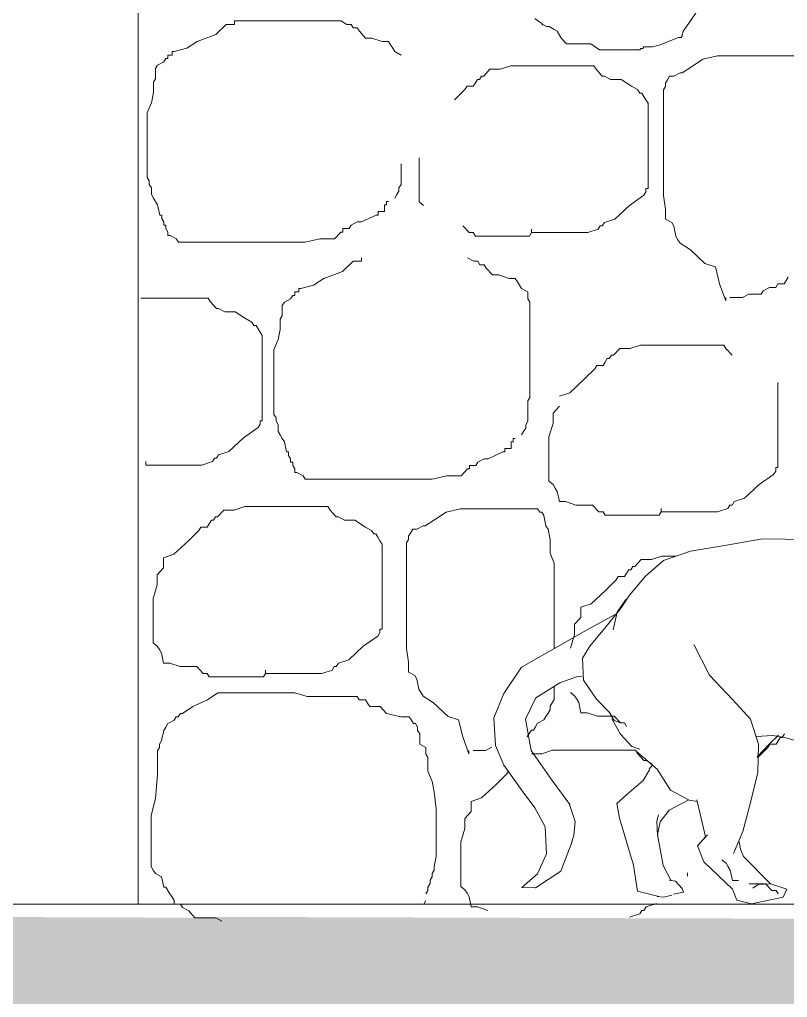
# Model space of a CAD drawing. Header units: centimetres. Extents: x 2280 to 32242, y -4577 to 2534.
# Drawn here: x 25973.3 to 26033, y -2801.2 to -2725.3 of the extents above; entities that cross this region are included whole.
import ezdxf

# ---------------------------------------------------------------- set-up
doc = ezdxf.new("R2010")
doc.units = ezdxf.units.CM
doc.layers.add('dim', color=40, linetype='Continuous', lineweight=0)
doc.layers.add('obiekty', color=22, linetype='Continuous', lineweight=5)

msp = doc.modelspace()

# ---------------------------------------------------------------- hatches: boundary and pattern name
at = {"layer": 'dim'}
h = msp.add_hatch(color=7, dxfattribs=at)
h.dxf.hatch_style = 1
edge = h.paths.add_edge_path()
edge.add_line((26464.449, -2758.987), (26526.237, -2820.144))
edge.add_line((26526.237, -2820.144), (26526.237, -2793.963))
edge.add_line((26526.237, -2793.963), (26500.585, -2768.102))
edge.add_spline(control_points=[(26500.585, -2768.102), (26499.378, -2767.74), (26498.6, -2767.687), (26498.202, -2767.906)], knot_values=[35.673287, 35.673287, 35.673287, 35.673287, 41.147763, 41.147763, 41.147763, 41.147763], degree=3, periodic=0)
edge.add_spline(control_points=[(26498.202, -2767.906), (26498.119, -2767.991), (26498.037, -2768.075), (26497.954, -2768.159)], knot_values=[0, 0, 0, 0, 0.301407, 0.301407, 0.301407, 0.301407], degree=3, periodic=0)
edge.add_spline(control_points=[(26497.954, -2768.159), (26498.007, -2768.053), (26498.089, -2767.969), (26498.202, -2767.906)], knot_values=[41.147763, 41.147763, 41.147763, 41.147763, 42.704936, 42.704936, 42.704936, 42.704936], degree=3, periodic=0)
edge.add_spline(control_points=[(26500.585, -2768.102), (26499.378, -2767.74), (26498.6, -2767.687), (26498.202, -2767.906)], knot_values=[35.673287, 35.673287, 35.673287, 35.673287, 41.147763, 41.147763, 41.147763, 41.147763], degree=3, periodic=0)
edge.add_spline(control_points=[(26498.202, -2767.906), (26498.57, -2767.532), (26498.935, -2767.157), (26499.28, -2766.787)], knot_values=[0.301407, 0.301407, 0.301407, 0.301407, 1.642507, 1.642507, 1.642507, 1.642507], degree=3, periodic=0)
edge.add_line((26499.28, -2766.787), (26478.191, -2745.525))
edge.add_spline(control_points=[(26478.191, -2745.525), (26477.196, -2745.262), (26476.538, -2745.24), (26476.182, -2745.436)], knot_values=[36.26063, 36.26063, 36.26063, 36.26063, 41.147763, 41.147763, 41.147763, 41.147763], degree=3, periodic=0)
edge.add_spline(control_points=[(26476.182, -2745.436), (26476.1, -2745.52), (26476.017, -2745.604), (26475.934, -2745.689)], knot_values=[0, 0, 0, 0, 0.301407, 0.301407, 0.301407, 0.301407], degree=3, periodic=0)
edge.add_spline(control_points=[(26475.934, -2745.689), (26475.987, -2745.583), (26476.069, -2745.498), (26476.182, -2745.436)], knot_values=[41.147763, 41.147763, 41.147763, 41.147763, 42.704936, 42.704936, 42.704936, 42.704936], degree=3, periodic=0)
edge.add_spline(control_points=[(26478.191, -2745.525), (26477.196, -2745.262), (26476.538, -2745.24), (26476.182, -2745.436)], knot_values=[36.26063, 36.26063, 36.26063, 36.26063, 41.147763, 41.147763, 41.147763, 41.147763], degree=3, periodic=0)
edge.add_spline(control_points=[(26476.182, -2745.436), (26476.504, -2745.108), (26476.823, -2744.781), (26477.13, -2744.455)], knot_values=[0.301407, 0.301407, 0.301407, 0.301407, 1.474772, 1.474772, 1.474772, 1.474772], degree=3, periodic=0)
edge.add_line((26477.13, -2744.455), (26434.971, -2701.952))
edge.add_spline(control_points=[(26434.971, -2701.952), (26433.764, -2701.591), (26432.986, -2701.538), (26432.588, -2701.757)], knot_values=[35.673287, 35.673287, 35.673287, 35.673287, 41.147763, 41.147763, 41.147763, 41.147763], degree=3, periodic=0)
edge.add_spline(control_points=[(26432.588, -2701.757), (26432.506, -2701.841), (26432.423, -2701.926), (26432.34, -2702.01)], knot_values=[0, 0, 0, 0, 0.301407, 0.301407, 0.301407, 0.301407], degree=3, periodic=0)
edge.add_spline(control_points=[(26432.34, -2702.01), (26432.393, -2701.904), (26432.475, -2701.82), (26432.588, -2701.757)], knot_values=[41.147763, 41.147763, 41.147763, 41.147763, 42.704936, 42.704936, 42.704936, 42.704936], degree=3, periodic=0)
edge.add_spline(control_points=[(26434.971, -2701.952), (26433.764, -2701.591), (26432.986, -2701.538), (26432.588, -2701.757)], knot_values=[35.673287, 35.673287, 35.673287, 35.673287, 41.147763, 41.147763, 41.147763, 41.147763], degree=3, periodic=0)
edge.add_spline(control_points=[(26432.588, -2701.757), (26432.956, -2701.382), (26433.321, -2701.008), (26433.667, -2700.637)], knot_values=[0.301407, 0.301407, 0.301407, 0.301407, 1.642507, 1.642507, 1.642507, 1.642507], degree=3, periodic=0)
edge.add_line((26433.667, -2700.637), (26412.577, -2679.376))
edge.add_spline(control_points=[(26412.577, -2679.376), (26411.582, -2679.112), (26410.924, -2679.091), (26410.568, -2679.287)], knot_values=[36.26063, 36.26063, 36.26063, 36.26063, 41.147763, 41.147763, 41.147763, 41.147763], degree=3, periodic=0)
edge.add_spline(control_points=[(26410.568, -2679.287), (26410.486, -2679.371), (26410.403, -2679.455), (26410.32, -2679.539)], knot_values=[0, 0, 0, 0, 0.301407, 0.301407, 0.301407, 0.301407], degree=3, periodic=0)
edge.add_spline(control_points=[(26410.32, -2679.539), (26410.373, -2679.434), (26410.455, -2679.349), (26410.568, -2679.287)], knot_values=[41.147763, 41.147763, 41.147763, 41.147763, 42.704936, 42.704936, 42.704936, 42.704936], degree=3, periodic=0)
edge.add_spline(control_points=[(26412.577, -2679.376), (26411.582, -2679.112), (26410.924, -2679.091), (26410.568, -2679.287)], knot_values=[36.26063, 36.26063, 36.26063, 36.26063, 41.147763, 41.147763, 41.147763, 41.147763], degree=3, periodic=0)
edge.add_spline(control_points=[(26410.568, -2679.287), (26410.89, -2678.959), (26411.21, -2678.631), (26411.516, -2678.306)], knot_values=[0.301407, 0.301407, 0.301407, 0.301407, 1.474772, 1.474772, 1.474772, 1.474772], degree=3, periodic=0)
edge.add_line((26411.516, -2678.306), (26390.202, -2656.819))
edge.add_spline(control_points=[(26390.202, -2656.819), (26389.403, -2656.64), (26388.86, -2656.645), (26388.549, -2656.816)], knot_values=[36.867268, 36.867268, 36.867268, 36.867268, 41.147763, 41.147763, 41.147763, 41.147763], degree=3, periodic=0)
edge.add_spline(control_points=[(26388.549, -2656.816), (26388.466, -2656.9), (26388.383, -2656.985), (26388.3, -2657.069)], knot_values=[0, 0, 0, 0, 0.301407, 0.301407, 0.301407, 0.301407], degree=3, periodic=0)
edge.add_spline(control_points=[(26388.3, -2657.069), (26388.353, -2656.963), (26388.435, -2656.879), (26388.549, -2656.816)], knot_values=[41.147763, 41.147763, 41.147763, 41.147763, 42.704936, 42.704936, 42.704936, 42.704936], degree=3, periodic=0)
edge.add_spline(control_points=[(26388.549, -2656.816), (26388.86, -2656.645), (26389.403, -2656.64), (26390.202, -2656.819)], knot_values=[36.867268, 36.867268, 36.867268, 36.867268, 41.147763, 41.147763, 41.147763, 41.147763], degree=3, periodic=0)
edge.add_spline(control_points=[(26388.549, -2656.816), (26388.825, -2656.535), (26389.099, -2656.254), (26389.365, -2655.974)], knot_values=[0.301407, 0.301407, 0.301407, 0.301407, 1.308174, 1.308174, 1.308174, 1.308174], degree=3, periodic=0)
edge.add_line((26389.365, -2655.974), (26367.847, -2634.281))
edge.add_spline(control_points=[(26367.847, -2634.281), (26367.229, -2634.174), (26366.794, -2634.199), (26366.529, -2634.346)], knot_values=[37.494954, 37.494954, 37.494954, 37.494954, 41.147763, 41.147763, 41.147763, 41.147763], degree=3, periodic=0)
edge.add_spline(control_points=[(26366.529, -2634.346), (26366.446, -2634.43), (26366.363, -2634.514), (26366.28, -2634.598)], knot_values=[0, 0, 0, 0, 0.301407, 0.301407, 0.301407, 0.301407], degree=3, periodic=0)
edge.add_spline(control_points=[(26366.28, -2634.598), (26366.333, -2634.493), (26366.416, -2634.408), (26366.529, -2634.346)], knot_values=[41.147763, 41.147763, 41.147763, 41.147763, 42.704936, 42.704936, 42.704936, 42.704936], degree=3, periodic=0)
edge.add_line((26367.067, -2633.494), (26345.514, -2611.766))
edge.add_spline(control_points=[(26345.514, -2611.766), (26345.06, -2611.717), (26344.727, -2611.755), (26344.509, -2611.875)], knot_values=[38.145716, 38.145716, 38.145716, 38.145716, 41.147763, 41.147763, 41.147763, 41.147763], degree=3, periodic=0)
edge.add_spline(control_points=[(26344.509, -2611.875), (26344.426, -2611.959), (26344.343, -2612.044), (26344.26, -2612.128)], knot_values=[0, 0, 0, 0, 0.301407, 0.301407, 0.301407, 0.301407], degree=3, periodic=0)
edge.add_spline(control_points=[(26344.26, -2612.128), (26344.313, -2612.022), (26344.396, -2611.938), (26344.509, -2611.875)], knot_values=[41.147763, 41.147763, 41.147763, 41.147763, 42.704936, 42.704936, 42.704936, 42.704936], degree=3, periodic=0)
edge.add_line((26344.934, -2611.181), (26323.206, -2589.275))
edge.add_spline(control_points=[(26323.206, -2589.275), (26322.896, -2589.268), (26322.658, -2589.311), (26322.489, -2589.405)], knot_values=[38.821921, 38.821921, 38.821921, 38.821921, 41.147763, 41.147763, 41.147763, 41.147763], degree=3, periodic=0)
edge.add_spline(control_points=[(26322.489, -2589.405), (26322.406, -2589.489), (26322.323, -2589.573), (26322.241, -2589.657)], knot_values=[0, 0, 0, 0, 0.301407, 0.301407, 0.301407, 0.301407], degree=3, periodic=0)
edge.add_spline(control_points=[(26322.241, -2589.657), (26322.293, -2589.552), (26322.376, -2589.467), (26322.489, -2589.405)], knot_values=[41.147763, 41.147763, 41.147763, 41.147763, 42.704936, 42.704936, 42.704936, 42.704936], degree=3, periodic=0)
edge.add_line((26322.802, -2588.869), (26300.924, -2566.812))
edge.add_spline(control_points=[(26300.924, -2566.812), (26300.738, -2566.828), (26300.587, -2566.869), (26300.469, -2566.934)], knot_values=[39.526363, 39.526363, 39.526363, 39.526363, 41.147763, 41.147763, 41.147763, 41.147763], degree=3, periodic=0)
edge.add_spline(control_points=[(26300.469, -2566.934), (26300.386, -2567.018), (26300.304, -2567.103), (26300.221, -2567.187)], knot_values=[0, 0, 0, 0, 0.301407, 0.301407, 0.301407, 0.301407], degree=3, periodic=0)
edge.add_spline(control_points=[(26300.221, -2567.187), (26300.274, -2567.081), (26300.356, -2566.997), (26300.469, -2566.934)], knot_values=[41.147763, 41.147763, 41.147763, 41.147763, 42.704936, 42.704936, 42.704936, 42.704936], degree=3, periodic=0)
edge.add_line((26300.67, -2566.556), (26278.672, -2544.379))
edge.add_spline(control_points=[(26278.672, -2544.379), (26278.588, -2544.4), (26278.514, -2544.428), (26278.449, -2544.464)], knot_values=[40.262371, 40.262371, 40.262371, 40.262371, 41.147763, 41.147763, 41.147763, 41.147763], degree=3, periodic=0)
edge.add_spline(control_points=[(26278.449, -2544.464), (26278.367, -2544.548), (26278.284, -2544.632), (26278.201, -2544.716)], knot_values=[0, 0, 0, 0, 0.301407, 0.301407, 0.301407, 0.301407], degree=3, periodic=0)
edge.add_spline(control_points=[(26278.201, -2544.716), (26278.254, -2544.611), (26278.336, -2544.526), (26278.449, -2544.464)], knot_values=[41.147763, 41.147763, 41.147763, 41.147763, 42.704936, 42.704936, 42.704936, 42.704936], degree=3, periodic=0)
edge.add_line((26278.538, -2544.243), (26256.455, -2521.98))
edge.add_spline(control_points=[(26256.455, -2521.98), (26256.446, -2521.984), (26256.438, -2521.989), (26256.429, -2521.993)], knot_values=[41.033971, 41.033971, 41.033971, 41.033971, 41.147763, 41.147763, 41.147763, 41.147763], degree=3, periodic=0)
edge.add_spline(control_points=[(26256.429, -2521.993), (26256.347, -2522.077), (26256.264, -2522.162), (26256.181, -2522.246)], knot_values=[0, 0, 0, 0, 0.301407, 0.301407, 0.301407, 0.301407], degree=3, periodic=0)
edge.add_spline(control_points=[(26256.181, -2522.246), (26256.234, -2522.14), (26256.316, -2522.056), (26256.429, -2521.993)], knot_values=[41.147763, 41.147763, 41.147763, 41.147763, 42.704936, 42.704936, 42.704936, 42.704936], degree=3, periodic=0)
edge.add_line((26256.406, -2521.93), (26234.295, -2499.639))
edge.add_spline(control_points=[(26234.295, -2499.639), (26234.25, -2499.685), (26234.206, -2499.73), (26234.161, -2499.775)], knot_values=[0, 0, 0, 0, 0.162292, 0.162292, 0.162292, 0.162292], degree=3, periodic=0)
edge.add_spline(control_points=[(26234.161, -2499.775), (26234.19, -2499.717), (26234.228, -2499.665), (26234.276, -2499.62)], knot_values=[41.846102, 41.846102, 41.846102, 41.846102, 42.704936, 42.704936, 42.704936, 42.704936], degree=3, periodic=0)
edge.add_line((26234.264, -2499.608), (26207.186, -2472.309))
edge.add_line((26207.186, -2472.309), (26050.95, -2564.916))
edge.add_spline(control_points=[(26050.95, -2564.916), (26050.963, -2564.94), (26050.976, -2564.964), (26050.99, -2564.989)], knot_values=[0.301407, 0.301407, 0.301407, 0.301407, 0.372282, 0.372282, 0.372282, 0.372282], degree=3, periodic=0)
edge.add_spline(control_points=[(26050.99, -2564.989), (26051.082, -2565.079), (26051.138, -2565.183), (26051.16, -2565.299)], knot_values=[41.147763, 41.147763, 41.147763, 41.147763, 42.704936, 42.704936, 42.704936, 42.704936], degree=3, periodic=0)
edge.add_spline(control_points=[(26077.736, -2549.039), (26077.042, -2548.828), (26075.29, -2548.795), (26069.345, -2549.616), (26063.555, -2556.386), (26046.027, -2555.581), (26049.899, -2562.998), (26050.95, -2564.916)], knot_values=[0.372282, 0.372282, 0.372282, 0.372282, 6.173436, 8.769154, 17.150754, 33.547828, 39.13485, 39.13485, 39.13485, 39.13485], degree=3, periodic=0)
edge.add_spline(control_points=[(26050.99, -2564.989), (26050.969, -2564.969), (26050.948, -2564.949), (26050.924, -2564.931)], knot_values=[40.806551, 40.806551, 40.806551, 40.806551, 41.147763, 41.147763, 41.147763, 41.147763], degree=3, periodic=0)
edge.add_line((26050.924, -2564.931), (26023.876, -2580.963))
edge.add_line((26023.876, -2580.963), (26019.679, -2580.963))
edge.add_line((26019.679, -2580.963), (25652.254, -2580.963))
edge.add_line((25652.254, -2580.963), (25652.254, -2594.287))
edge.add_line((25652.254, -2594.287), (25660.813, -2594.287))
edge.add_line((25660.813, -2594.287), (25659.894, -2658.375))
edge.add_line((25659.894, -2658.375), (25673.922, -2658.249))
edge.add_line((25673.922, -2658.249), (25674.962, -2594.287))
edge.add_line((25674.962, -2594.287), (25964.152, -2594.287))
edge.add_line((25964.152, -2594.287), (25964.152, -2672.966))
edge.add_line((25964.152, -2672.966), (25982.545, -2672.966))
edge.add_line((25982.545, -2672.966), (25982.545, -2594.287))
edge.add_line((25982.545, -2594.287), (26298.05, -2594.287))
edge.add_line((26298.05, -2594.287), (26434.533, -2729.376))
edge.add_line((26434.533, -2729.376), (26434.463, -2793.963))
edge.add_line((26434.463, -2793.963), (26110.013, -2793.963))
edge.add_line((26110.013, -2793.963), (26109.044, -2794.492))
edge.add_line((26109.044, -2794.492), (26108.559, -2795.02))
edge.add_line((26108.559, -2795.02), (26106.943, -2795.02))
edge.add_line((26106.943, -2795.02), (26106.459, -2795.285))
edge.add_line((26106.459, -2795.285), (26090.788, -2795.285))
edge.add_line((26090.788, -2795.285), (26090.788, -2793.963))
edge.add_line((26090.788, -2793.963), (26087.153, -2793.963))
edge.add_line((26087.153, -2793.963), (26087.107, -2794.187))
edge.add_line((26087.107, -2794.187), (26086.623, -2794.187))
edge.add_line((26086.623, -2794.187), (26085.815, -2794.451))
edge.add_line((26085.815, -2794.451), (26084.523, -2794.451))
edge.add_line((26084.523, -2794.451), (26083.796, -2795.244))
edge.add_line((26083.796, -2795.244), (26079.353, -2795.244))
edge.add_line((26079.353, -2795.244), (25988.468, -2794.958))
edge.add_line((25988.468, -2794.958), (25988.582, -2795.02))
edge.add_line((25988.582, -2795.02), (25986.966, -2795.02))
edge.add_line((25986.966, -2795.02), (25671.717, -2793.963))
edge.add_line((25671.717, -2793.963), (25673.408, -2689.896))
edge.add_line((25673.408, -2689.896), (25659.442, -2689.896))
edge.add_line((25659.442, -2689.896), (25657.95, -2793.963))
edge.add_line((25657.95, -2793.963), (25618.694, -2821.127))
edge.add_line((25618.694, -2821.127), (25631.221, -2826.273))
edge.add_line((25631.221, -2826.273), (25679.875, -2813.518))
edge.add_line((25679.875, -2813.518), (25767.679, -2813.518))
edge.add_line((25767.679, -2813.518), (25767.679, -2838.592))
edge.add_line((25767.679, -2838.592), (25787.695, -2838.592))
edge.add_line((25787.695, -2838.592), (25787.695, -2813.518))
edge.add_line((25787.695, -2813.518), (25964.152, -2813.518))
edge.add_line((25964.152, -2813.518), (25964.152, -3023.963))
edge.add_line((25964.152, -3023.963), (25817.679, -3023.963))
edge.add_line((25817.679, -3023.963), (25647.245, -3023.963))
edge.add_line((25647.245, -3023.963), (25656.188, -3039.51))
edge.add_line((25656.188, -3039.51), (25623.849, -3063.258))
edge.add_line((25623.849, -3063.258), (25647.608, -3063.258))
edge.add_line((25647.608, -3063.258), (25771.419, -3052.333))
edge.add_line((25771.419, -3052.333), (25818.252, -3052.19))
edge.add_line((25818.252, -3052.19), (25844.501, -3067.931))
edge.add_line((25844.501, -3067.931), (25926.829, -3073.724))
edge.add_line((25926.829, -3073.724), (26030.55, -3059.79))
edge.add_line((26030.55, -3059.79), (26124.773, -3059.79))
edge.add_line((26124.773, -3059.79), (26174.502, -3048.018))
edge.add_line((26174.502, -3048.018), (26281.158, -3069.6))
edge.add_line((26281.158, -3069.6), (26392.12, -3080.193))
edge.add_line((26392.12, -3080.193), (26463.991, -3024.32))
edge.add_spline(control_points=[(26463.991, -3024.319), (26464.144, -3024.15), (26464.296, -3023.98), (26464.449, -3023.811)], knot_values=[0.41129, 0.41129, 0.41129, 0.41129, 1.095678, 1.095678, 1.095678, 1.095678], degree=3, periodic=0)
edge.add_line((26464.449, -3023.811), (26464.449, -2758.987))
edge = h.paths.add_edge_path(flags=16)
edge.add_line((26434.214, -3023.963), (26104.525, -3023.963))
edge.add_ellipse((26102.721, -3017.372), major_axis=(-0.725, 7.876), ratio=0.286851, start_angle=184.02472, end_angle=211.71696, ccw=False)
edge.add_ellipse((26102.721, -3017.372), major_axis=(-0.725, 7.876), ratio=0.286851, start_angle=145.25998, end_angle=184.02472)
edge.add_ellipse((26103.138, -3024.39), major_axis=(1.182, 0.109), ratio=0.76963, start_angle=239.48148, end_angle=289.01185, ccw=False)
edge.add_spline(control_points=[(26101.668, -3023.963), (26101.733, -3024.093), (26101.8, -3024.216), (26101.929, -3024.435), (26101.992, -3024.533), (26102.119, -3024.715), (26102.184, -3024.8), (26102.272, -3024.905), (26102.294, -3024.931), (26102.316, -3024.956)], knot_values=[2.511922, 2.511922, 2.511922, 2.511922, 2.59654, 2.59654, 2.67338, 2.67338, 2.75022, 2.75022, 2.776096, 2.776096, 2.776096, 2.776096], degree=3, periodic=0)
edge.add_ellipse((26096.606, -3047.974), major_axis=(30.002, 2.76), ratio=0.76963, start_angle=75.00568, end_angle=78.29371)
edge.add_ellipse((26100.347, -3024.698), major_axis=(0.305, 0.028), ratio=0.76963, start_angle=224.43926, end_angle=326.59054, ccw=False)
edge.add_ellipse((26101.916, -3022.482), major_axis=(3.494, 0.321), ratio=0.76963, start_angle=218.80511, end_angle=229.56298)
edge.add_ellipse((26098.529, -3028.511), major_axis=(4.984, 0.458), ratio=0.76963, start_angle=70.77036, end_angle=86.68711)
edge.add_ellipse((26101.612, -2996.533), major_axis=(36.307, 3.34), ratio=0.76963, start_angle=255.08725, end_angle=260.99071, ccw=False)
edge.add_ellipse((26093.122, -3033.832), major_axis=(12.22, 1.124), ratio=0.76963, start_angle=78.30504, end_angle=82.81064)
edge.add_ellipse((26093.47, -3024.152), major_axis=(0.43, 0.04), ratio=0.76963, start_angle=224.289, end_angle=314.5377, ccw=False)
edge.add_ellipse((26102.716, -3019.512), major_axis=(11.175, 1.028), ratio=0.76963, start_angle=204.10628, end_angle=206.91218, ccw=False)
edge.add_ellipse((26092.513, -3019.772), major_axis=(5.935, 0.546), ratio=0.76963, start_angle=260.60951, end_angle=271.70466, ccw=False)
edge.add_ellipse((26093.35, -3008.332), major_axis=(20.692, 1.903), ratio=0.76963, start_angle=251.89284, end_angle=262.10512, ccw=False)
edge.add_ellipse((26086.848, -3032.513), major_axis=(10.946, 1.007), ratio=0.76963, start_angle=78.2841, end_angle=85.44058)
edge.add_line((26086.945, -3024.036), (26086.364, -3024.089))
edge.add_ellipse((26108.09, -3017.137), major_axis=(23.07, 2.122), ratio=0.76963, start_angle=179.17263, end_angle=195.62568)
edge.add_line((26086.313, -3023.963), (26044.001, -3023.963))
edge.add_line((26044.001, -3023.963), (26044.001, -3024.014))
edge.add_line((26044.001, -3024.014), (26038.534, -3024.009))
edge.add_line((26038.534, -3024.009), (25982.545, -3023.963))
edge.add_line((25982.545, -3023.963), (25982.545, -2933.963))
edge.add_line((25982.545, -2933.963), (25982.545, -2813.518))
edge.add_line((25982.545, -2813.518), (26434.442, -2813.518))
edge.add_line((26434.442, -2813.518), (26434.214, -3023.963))
h.paths.add_polyline_path([(26431.179, -3017.562), (26369.882, -3017.574), (26370.58, -2853.479), (26368.125, -2853.498), (26366.181, -3017.575), (26305.203, -3017.586), (26305.347, -2983.517), (26301.921, -2983.513), (26301.518, -3017.587), (26259.005, -3017.595), (26259.7, -2854.364), (26257.27, -2854.383), (26255.336, -3017.596), (26198.642, -3017.606), (26199.933, -2854.841), (26431.179, -2852.995)], flags=0)
h.paths.add_polyline_path([(26404.312, -2949.447), (26402.361, -2951.053), (26400.352, -2951.11), (26397.598, -2950.651), (26396.574, -2949.387), (26396.966, -2949.275), (26398.516, -2950.307), (26399.95, -2950.651), (26401.213, -2950.651), (26402.475, -2950.25), (26403.68, -2949.447)], flags=0)
edge = h.paths.add_edge_path(flags=17)
edge.add_spline(control_points=[(26077.736, -2549.039), (26077.042, -2548.828), (26075.29, -2548.795), (26069.345, -2549.616), (26063.555, -2556.386), (26046.027, -2555.581), (26049.899, -2562.998), (26050.95, -2564.916)], knot_values=[0.372282, 0.372282, 0.372282, 0.372282, 6.173436, 8.769154, 17.150754, 33.547828, 39.13485, 39.13485, 39.13485, 39.13485], degree=3, periodic=0)
edge.add_line((26050.95, -2564.916), (26077.736, -2549.039))
h.paths.add_polyline_path([(26194.119, -2508.711), (26112.304, -2557.205), (26112.304, -2580.963), (26194.119, -2580.963)], flags=16)
h.paths.add_polyline_path([(26112.304, -2557.205), (26072.221, -2580.963), (26112.304, -2580.963)], flags=16)
h.paths.add_polyline_path([(26205.047, -2502.233), (26194.119, -2508.711), (26194.119, -2580.963), (26284.589, -2580.963)], flags=16)

# ---------------------------------------------------------------- linework, layer by layer
for p, q in [((26031.026, -2765.597), (26028.383, -2766.085)), ((26034.563, -2765.65), (26031.026, -2765.597)), ((26028.383, -2766.085), (26025.429, -2766.559)), ((26025.429, -2766.559), (26023.356, -2767.282)), ((26023.356, -2767.282), (26021.958, -2768.498)), ((26021.958, -2768.498), (26020.696, -2769.972)), ((26020.696, -2769.972), (26020.063, -2770.973)), ((26020.063, -2770.973), (26018.893, -2772.413)), ((26020.434, -2770.308), (26019.738, -2771.312)), ((26019.653, -2771.464), (26017.327, -2772.728)), ((26019.738, -2771.312), (26019.433, -2772.678)), ((26018.893, -2772.413), (26017.634, -2773.945)), ((26017.327, -2772.728), (26014.822, -2774.148)), ((26017.634, -2773.945), (26017.06, -2774.884)), ((26025.69, -2773.825), (26026.922, -2776.198)), ((26014.822, -2774.148), (26012.318, -2775.567)), ((26012.318, -2775.567), (26010.96, -2777.604)), ((26017.06, -2774.884), (26017.143, -2776.582)), ((26015.292, -2776.794), (26016.663, -2776.284)), ((26016.663, -2776.284), (26017.037, -2776.323)), ((26026.922, -2776.198), (26028.72, -2778.101)), ((26013.426, -2777.947), (26015.292, -2776.794)), ((26017.143, -2776.582), (26018.145, -2778.057)), ((26010.96, -2777.604), (26010.184, -2779.493)), ((26012.639, -2779.602), (26013.426, -2777.947)), ((26018.145, -2778.057), (26019.156, -2779.091)), ((26028.72, -2778.101), (26030.096, -2779.616)), ((26010.184, -2779.493), (26010.289, -2781.659)), ((26013.068, -2782.045), (26012.639, -2779.602)), ((26019.335, -2779.581), (26020.014, -2780.779)), ((26030.096, -2779.616), (26030.718, -2781.55)), ((26020.014, -2780.779), (26020.897, -2781.731)), ((26031.832, -2780.877), (26030.966, -2780.921)), ((26032.265, -2780.855), (26031.525, -2781.568)), ((26032.77, -2781.034), (26031.832, -2780.877)), ((26032.731, -2780.757), (26032.57, -2781.022)), ((26030.93, -2780.954), (26030.502, -2780.936)), ((26031.525, -2781.568), (26030.61, -2782.525)), ((26030.718, -2781.55), (26030.67, -2783.754)), ((26031.601, -2781.55), (26031.439, -2781.815)), ((26032.085, -2781.55), (26031.601, -2781.55)), ((26032.247, -2781.286), (26032.085, -2781.55)), ((26032.408, -2781.022), (26032.247, -2781.286)), ((26032.57, -2781.022), (26032.408, -2781.022)), ((26035.192, -2781.732), (26032.77, -2781.034)), ((26010.289, -2781.659), (26010.953, -2783.181)), ((26014.7, -2784.368), (26013.068, -2782.045)), ((26020.897, -2781.731), (26021.496, -2781.935)), ((26021.342, -2782.293), (26021.18, -2782.028)), ((26021.258, -2782.124), (26022.843, -2783.481)), ((26021.827, -2782.821), (26021.342, -2782.293)), ((26031.439, -2781.815), (26030.631, -2782.608)), ((26021.988, -2782.821), (26021.827, -2782.821)), ((26022.473, -2783.086), (26021.988, -2782.821)), ((26010.953, -2783.181), (26012.382, -2785.162)), ((26021.769, -2784.358), (26022.257, -2783.54)), ((26022.24, -2783.489), (26022.458, -2783.198)), ((26022.843, -2783.481), (26023.885, -2785.13)), ((26030.67, -2783.754), (26030.076, -2786.192)), ((26016.063, -2786.235), (26014.7, -2784.368)), ((26020.489, -2785.451), (26021.769, -2784.358)), ((26012.382, -2785.162), (26013.347, -2786.492)), ((26023.885, -2785.13), (26025.349, -2785.906)), ((26019.718, -2786.165), (26020.489, -2785.451)), ((26019.928, -2787.299), (26019.718, -2786.165)), ((26025.316, -2785.878), (26023.773, -2786.662)), ((26025.349, -2785.906), (26025.973, -2785.991)), ((26025.936, -2785.876), (26026.447, -2788.08)), ((26030.076, -2786.192), (26029.498, -2788.334)), ((26013.347, -2786.492), (26014.163, -2787.976)), ((26016.051, -2786.245), (26016.49, -2787.56)), ((26016.067, -2786.292), (26016.063, -2786.235)), ((26023.773, -2786.662), (26023.074, -2787.578)), ((26016.49, -2787.56), (26016.371, -2788.631)), ((26021.005, -2790.942), (26019.928, -2787.299)), ((26022.818, -2787.539), (26022.947, -2787.037)), ((26022.88, -2788.665), (26022.818, -2787.539)), ((26023.074, -2787.578), (26022.873, -2788.557)), ((26014.163, -2787.976), (26014.264, -2790.055)), ((26026.447, -2788.08), (26026.604, -2788.747)), ((26029.498, -2788.334), (26028.775, -2790.045)), ((26015.384, -2791.407), (26016.264, -2789.101)), ((26016.371, -2788.631), (26016.22, -2789.114)), ((26016.264, -2789.101), (26016.257, -2788.995)), ((26022.873, -2788.557), (26023.332, -2790.97)), ((26026.604, -2788.747), (26025.987, -2789.454)), ((26026.771, -2788.577), (26026.52, -2788.841)), ((26029.326, -2789.688), (26029.213, -2789.145)), ((26025.987, -2789.454), (26026.481, -2790.691)), ((26029.561, -2790.268), (26029.316, -2789.694)), ((26014.264, -2790.055), (26013.565, -2791.617)), ((26026.481, -2790.691), (26028.693, -2792.808)), ((26027.885, -2790.537), (26028.208, -2790.801)), ((26031.649, -2792.392), (26029.561, -2790.268)), ((26013.402, -2792.712), (26015.384, -2791.407)), ((26021.32, -2792.951), (26021.005, -2790.942)), ((26023.332, -2790.97), (26023.915, -2792.114)), ((26028.208, -2790.801), (26028.369, -2791.066)), ((26028.369, -2791.066), (26028.531, -2791.33)), ((26028.531, -2791.33), (26028.693, -2792.123)), ((26013.565, -2791.617), (26012.346, -2792.678)), ((26023.791, -2792.12), (26024.29, -2792.182)), ((26023.915, -2792.114), (26023.928, -2792.137)), ((26024.29, -2792.182), (26024.783, -2792.744)), ((26025.219, -2791.808), (26025.219, -2791.544)), ((26028.693, -2792.123), (26029.177, -2792.123)), ((26012.346, -2792.678), (26013.402, -2792.712)), ((26022.984, -2793.365), (26021.32, -2792.951)), ((26024.89, -2793.032), (26024.122, -2793.189)), ((26024.783, -2792.744), (26024.89, -2793.032)), ((26028.693, -2792.808), (26029.045, -2793.67)), ((26029.985, -2792.387), (26031.277, -2792.387)), ((26030.702, -2792.439), (26030.287, -2792.735)), ((26031.583, -2792.404), (26030.702, -2792.439)), ((26031.277, -2792.387), (26031.762, -2792.916)), ((26032.909, -2792.797), (26031.649, -2792.392)), ((26031.762, -2792.916), (26032.085, -2792.916)), ((26032.085, -2792.916), (26032.247, -2793.18)), ((26032.63, -2793.428), (26032.909, -2792.797)), ((26023.333, -2793.432), (26022.85, -2793.369)), ((26023.998, -2793.285), (26023.333, -2793.432))]:
    msp.add_line(p, q, dxfattribs=at)
msp.add_lwpolyline([(26298.05, -2793.963), (26298.05, -2594.287), (26434.533, -2729.376), (26434.463, -2793.963), (25671.717, -2793.963)], dxfattribs=at)
at = {"layer": 'obiekty'}
for p, q in [((25982.545, -2672.966), (25982.545, -2793.963)), ((26025.321, -2725.577), (26026.069, -2724.477)), ((25998.282, -2725.405), (25990.043, -2725.405)), ((25990.043, -2725.405), (25990.043, -2725.67)), ((25998.767, -2725.67), (25998.282, -2725.405)), ((26013.36, -2725.21), (26013.659, -2725.455)), ((26013.659, -2725.455), (26013.883, -2725.577)), ((25989.396, -2725.67), (25988.589, -2726.462)), ((25990.043, -2725.67), (25989.396, -2725.67)), ((25999.09, -2725.67), (25998.767, -2725.67)), ((25999.251, -2725.934), (25999.09, -2725.67)), ((25999.574, -2725.934), (25999.251, -2725.934)), ((25999.736, -2726.198), (25999.574, -2725.934)), ((26000.221, -2726.727), (25999.736, -2726.198)), ((26013.883, -2725.577), (26013.958, -2725.7)), ((26013.958, -2725.7), (26014.033, -2725.7)), ((26014.033, -2725.7), (26014.257, -2725.822)), ((26014.257, -2725.822), (26014.481, -2725.822)), ((26014.481, -2725.822), (26014.855, -2726.067)), ((26014.855, -2726.067), (26015.079, -2726.189)), ((26015.079, -2726.189), (26015.378, -2726.678)), ((26024.798, -2726.556), (26024.873, -2726.189)), ((26024.873, -2726.189), (26025.321, -2725.577)), ((25987.135, -2726.991), (25986.327, -2727.52)), ((25988.589, -2726.462), (25987.135, -2726.991)), ((26000.705, -2726.727), (26000.221, -2726.727)), ((26001.513, -2726.991), (26000.705, -2726.727)), ((26001.998, -2726.991), (26001.513, -2726.991)), ((26002.159, -2727.255), (26001.998, -2726.991)), ((26015.378, -2726.678), (26015.453, -2726.801)), ((26015.453, -2726.801), (26015.827, -2727.167)), ((26023.004, -2727.29), (26024.499, -2726.678)), ((26024.499, -2726.678), (26024.723, -2726.678)), ((26024.723, -2726.678), (26024.798, -2726.556)), ((25986.327, -2727.52), (25985.357, -2727.784)), ((26002.321, -2727.52), (26002.159, -2727.255)), ((26002.482, -2727.784), (26002.321, -2727.52)), ((26015.827, -2727.167), (26017.696, -2727.167)), ((26017.696, -2727.167), (26018.369, -2727.657)), ((26018.369, -2727.657), (26021.509, -2727.657)), ((26021.509, -2727.657), (26021.583, -2727.534)), ((26021.583, -2727.534), (26021.733, -2727.534)), ((26021.733, -2727.534), (26021.808, -2727.412)), ((26021.808, -2727.412), (26022.481, -2727.412)), ((26022.481, -2727.412), (26023.004, -2727.29)), ((25984.711, -2728.313), (25984.55, -2728.577)), ((25984.873, -2728.313), (25984.711, -2728.313)), ((25985.196, -2728.048), (25984.873, -2728.048)), ((25984.873, -2728.048), (25984.873, -2728.313)), ((25985.357, -2727.784), (25985.196, -2727.784)), ((25985.196, -2727.784), (25985.196, -2728.048)), ((26002.967, -2728.048), (26002.482, -2727.784)), ((26025.597, -2728.905), (26026.405, -2728.376)), ((26026.405, -2728.376), (26027.535, -2728.112)), ((26027.535, -2728.112), (26033.513, -2728.112)), ((25984.065, -2728.841), (25983.903, -2729.106)), ((25983.903, -2729.106), (25983.903, -2729.899)), ((25984.55, -2728.577), (25984.065, -2728.841)), ((26009.869, -2729.149), (26009.384, -2729.678)), ((26010.676, -2729.149), (26009.869, -2729.149)), ((26011.484, -2728.885), (26010.676, -2729.149)), ((26017.946, -2728.885), (26011.484, -2728.885)), ((26018.108, -2729.149), (26017.946, -2728.885)), ((26018.593, -2729.678), (26018.108, -2729.149)), ((26024.789, -2729.434), (26025.597, -2728.905)), ((25983.903, -2729.899), (25983.742, -2730.163)), ((26008.899, -2729.942), (26008.738, -2730.207)), ((26009.061, -2729.942), (26008.899, -2729.942)), ((26009.222, -2729.678), (26009.061, -2729.942)), ((26009.384, -2729.678), (26009.222, -2729.678)), ((26018.754, -2729.678), (26018.593, -2729.678)), ((26019.239, -2729.942), (26018.754, -2729.678)), ((26020.047, -2729.942), (26019.239, -2729.942)), ((26020.855, -2730.471), (26020.047, -2729.942)), ((26023.497, -2730.226), (26023.658, -2729.962)), ((26023.658, -2729.962), (26023.82, -2729.698)), ((26023.82, -2729.698), (26024.143, -2729.698)), ((26024.143, -2729.698), (26024.627, -2729.434)), ((26024.627, -2729.434), (26024.789, -2729.434)), ((25983.742, -2730.163), (25983.742, -2730.956)), ((26007.93, -2730.735), (26007.122, -2731.528)), ((26008.092, -2730.471), (26007.93, -2730.735)), ((26008.576, -2730.471), (26008.092, -2730.471)), ((26008.738, -2730.207), (26008.576, -2730.471)), ((26021.339, -2730.735), (26020.855, -2730.471)), ((26021.501, -2731), (26021.339, -2730.735)), ((26023.335, -2730.755), (26023.497, -2730.491)), ((26023.335, -2738.949), (26023.335, -2730.755)), ((26023.497, -2730.491), (26023.497, -2730.226)), ((25983.742, -2730.956), (25983.58, -2731.749)), ((26021.662, -2731), (26021.501, -2731)), ((26021.824, -2731.264), (26021.662, -2731)), ((26021.985, -2731.528), (26021.824, -2731.264)), ((26022.147, -2731.793), (26021.985, -2731.528)), ((25983.58, -2731.749), (25983.257, -2732.542)), ((26022.147, -2738.4), (26022.147, -2731.793)), ((25983.257, -2732.542), (25983.257, -2737.563)), ((26004.376, -2736.021), (26004.376, -2739.458)), ((26002.967, -2738.092), (26002.967, -2736.506)), ((25983.257, -2737.563), (25983.419, -2737.828)), ((25983.419, -2737.828), (25983.419, -2738.092)), ((25983.419, -2738.092), (25983.58, -2738.356)), ((25983.58, -2738.356), (25983.58, -2738.885)), ((26002.806, -2738.356), (26002.967, -2738.092)), ((26002.806, -2738.621), (26002.806, -2738.356)), ((25983.58, -2738.885), (25983.742, -2739.149)), ((26002.482, -2739.149), (26002.644, -2738.885)), ((26002.644, -2738.885), (26002.806, -2738.621)), ((26020.693, -2739.722), (26021.824, -2738.929)), ((26021.824, -2738.929), (26021.985, -2738.665)), ((26021.985, -2738.665), (26021.985, -2738.4)), ((26021.985, -2738.4), (26022.147, -2738.4)), ((26023.497, -2740.006), (26023.335, -2738.949)), ((25983.742, -2739.149), (25983.903, -2739.414)), ((25983.903, -2739.414), (25984.065, -2739.678)), ((25984.065, -2739.678), (25984.227, -2740.471)), ((26001.675, -2740.207), (26001.675, -2739.678)), ((26001.675, -2739.678), (26001.836, -2739.678)), ((26001.836, -2739.678), (26001.836, -2739.414)), ((26001.836, -2739.414), (26001.998, -2739.414)), ((26004.376, -2739.458), (26004.699, -2739.722)), ((26019.562, -2740.779), (26020.693, -2739.722)), ((25984.227, -2740.471), (25984.388, -2740.471)), ((25984.388, -2740.471), (25984.388, -2740.735)), ((25999.898, -2741), (26001.028, -2740.471)), ((26001.028, -2740.471), (26001.19, -2740.471)), ((26001.19, -2740.471), (26001.19, -2740.207)), ((26001.19, -2740.207), (26001.675, -2740.207)), ((26023.497, -2740.799), (26023.497, -2740.006)), ((25984.388, -2740.735), (25984.55, -2741)), ((25984.55, -2741), (25984.55, -2741.264)), ((25984.55, -2741.264), (25984.711, -2741.264)), ((25984.711, -2741.264), (25984.711, -2741.528)), ((25998.928, -2741.528), (25999.09, -2741.264)), ((25999.09, -2741.264), (25999.574, -2741)), ((25999.574, -2741), (25999.898, -2741)), ((26007.768, -2741.308), (26008.253, -2741.836)), ((26018.27, -2741.572), (26018.431, -2741.308)), ((26018.431, -2741.308), (26018.593, -2741.308)), ((26018.593, -2741.308), (26018.754, -2741.043)), ((26018.754, -2741.043), (26019.562, -2740.779)), ((26023.981, -2741.063), (26023.497, -2740.799)), ((26024.143, -2741.327), (26023.981, -2741.063)), ((26024.304, -2742.12), (26024.143, -2741.327)), ((25984.711, -2741.528), (25984.873, -2741.792)), ((25984.873, -2741.792), (25984.873, -2742.057)), ((25984.873, -2742.057), (25985.034, -2742.057)), ((25985.034, -2742.057), (25985.519, -2742.321)), ((25997.797, -2742.321), (25998.282, -2741.792)), ((25998.282, -2741.792), (25998.444, -2741.792)), ((25998.444, -2741.792), (25998.444, -2741.528)), ((25998.444, -2741.528), (25998.928, -2741.528)), ((26008.253, -2741.836), (26008.576, -2741.836)), ((26008.576, -2741.836), (26008.738, -2742.101)), ((26008.738, -2742.101), (26012.938, -2742.101)), ((26012.938, -2742.101), (26013.1, -2741.836)), ((26013.1, -2741.572), (26013.1, -2741.836)), ((26013.1, -2741.836), (26017.462, -2741.836)), ((26017.462, -2741.836), (26018.27, -2741.572)), ((26024.466, -2742.385), (26024.304, -2742.12)), ((25985.519, -2742.321), (25985.681, -2742.585)), ((25985.681, -2742.585), (25995.536, -2742.585)), ((25995.536, -2742.585), (25996.666, -2742.321)), ((25996.666, -2742.321), (25997.797, -2742.321)), ((26024.627, -2742.649), (26024.466, -2742.385)), ((26025.435, -2743.178), (26024.627, -2742.649)), ((26026.566, -2744.235), (26025.435, -2743.178)), ((25999.239, -2744.064), (25998.431, -2744.857)), ((25999.885, -2744.064), (25999.239, -2744.064)), ((25999.885, -2743.799), (25999.885, -2744.064)), ((26008.609, -2744.064), (26008.124, -2743.799)), ((26008.932, -2744.064), (26008.609, -2744.064)), ((26009.094, -2744.328), (26008.932, -2744.064)), ((26009.417, -2744.328), (26009.094, -2744.328)), ((26009.579, -2744.592), (26009.417, -2744.328)), ((26027.374, -2744.499), (26026.566, -2744.235)), ((25998.431, -2744.857), (25996.977, -2745.385)), ((26010.063, -2745.121), (26009.579, -2744.592)), ((26010.548, -2745.121), (26010.063, -2745.121)), ((26011.356, -2745.385), (26010.548, -2745.121)), ((26027.697, -2745.821), (26027.374, -2744.499)), ((25996.169, -2745.914), (25995.2, -2746.178)), ((25996.977, -2745.385), (25996.169, -2745.914)), ((26011.84, -2745.385), (26011.356, -2745.385)), ((26012.002, -2745.65), (26011.84, -2745.385)), ((26012.163, -2745.914), (26012.002, -2745.65)), ((26012.325, -2746.178), (26012.163, -2745.914)), ((26028.182, -2747.142), (26027.697, -2745.821)), ((26032.221, -2745.821), (26032.059, -2746.085)), ((26032.705, -2745.821), (26032.221, -2745.821)), ((26032.867, -2745.556), (26032.705, -2745.821)), ((26033.028, -2745.292), (26032.867, -2745.556)), ((25994.554, -2746.707), (25994.392, -2746.971)), ((25994.715, -2746.707), (25994.554, -2746.707)), ((25995.038, -2746.442), (25994.715, -2746.442)), ((25994.715, -2746.442), (25994.715, -2746.707)), ((25995.2, -2746.178), (25995.038, -2746.178)), ((25995.038, -2746.178), (25995.038, -2746.442)), ((26012.81, -2746.442), (26012.325, -2746.178)), ((26012.81, -2746.971), (26012.81, -2746.442)), ((26029.959, -2746.614), (26029.474, -2746.878)), ((26030.928, -2746.614), (26029.959, -2746.614)), ((26031.09, -2746.349), (26030.928, -2746.614)), ((26031.574, -2746.085), (26031.09, -2746.349)), ((26032.059, -2746.085), (26031.574, -2746.085)), ((25987.995, -2746.926), (25982.755, -2746.926)), ((25988.156, -2747.19), (25987.995, -2746.926)), ((25988.641, -2747.719), (25988.156, -2747.19)), ((25993.908, -2747.235), (25993.746, -2747.5)), ((25994.392, -2746.971), (25993.908, -2747.235)), ((26012.971, -2747.235), (26012.81, -2746.971)), ((26012.971, -2754.636), (26012.971, -2747.235)), ((26028.182, -2746.878), (26028.182, -2747.142)), ((26029.474, -2746.878), (26028.505, -2746.878)), ((25988.803, -2747.719), (25988.641, -2747.719)), ((25989.287, -2747.983), (25988.803, -2747.719)), ((25990.095, -2747.983), (25989.287, -2747.983)), ((25990.903, -2748.512), (25990.095, -2747.983)), ((25993.746, -2747.5), (25993.746, -2748.293)), ((25991.388, -2748.776), (25990.903, -2748.512)), ((25991.549, -2749.04), (25991.388, -2748.776)), ((25993.746, -2748.293), (25993.584, -2748.557)), ((25993.584, -2748.557), (25993.584, -2749.35)), ((25991.711, -2749.04), (25991.549, -2749.04)), ((25991.872, -2749.305), (25991.711, -2749.04)), ((25992.034, -2749.569), (25991.872, -2749.305)), ((25992.195, -2749.833), (25992.034, -2749.569)), ((25993.584, -2749.35), (25993.423, -2750.143)), ((25992.195, -2756.441), (25992.195, -2749.833)), ((25993.423, -2750.143), (25993.1, -2750.936)), ((25993.1, -2750.936), (25993.1, -2755.958)), ((26019.943, -2750.828), (26019.458, -2751.357)), ((26020.751, -2750.828), (26019.943, -2750.828)), ((26021.559, -2750.564), (26020.751, -2750.828)), ((26028.021, -2750.564), (26021.559, -2750.564)), ((26028.182, -2750.828), (26028.021, -2750.564)), ((26028.667, -2751.357), (26028.182, -2750.828)), ((26018.812, -2751.885), (26018.65, -2752.15)), ((26018.974, -2751.621), (26018.812, -2751.885)), ((26019.135, -2751.621), (26018.974, -2751.621)), ((26019.297, -2751.357), (26019.135, -2751.621)), ((26019.458, -2751.357), (26019.297, -2751.357)), ((26018.004, -2752.414), (26017.196, -2753.207)), ((26018.166, -2752.15), (26018.004, -2752.414)), ((26018.65, -2752.15), (26018.166, -2752.15)), ((26017.196, -2753.207), (26016.066, -2754.264)), ((26032.221, -2760.079), (26032.221, -2753.471)), ((26016.066, -2754.264), (26015.258, -2754.529)), ((26012.81, -2754.9), (26012.971, -2754.636)), ((26012.81, -2756.486), (26012.81, -2754.9)), ((26015.258, -2755.321), (26014.773, -2755.85)), ((25992.034, -2756.705), (25992.034, -2756.441)), ((25992.034, -2756.441), (25992.195, -2756.441)), ((25993.1, -2755.958), (25993.261, -2756.222)), ((25993.261, -2756.222), (25993.261, -2756.486)), ((25993.261, -2756.486), (25993.423, -2756.751)), ((26012.648, -2756.751), (26012.81, -2756.486)), ((26014.773, -2755.85), (26014.773, -2756.643)), ((25990.741, -2757.762), (25991.872, -2756.97)), ((25991.872, -2756.97), (25992.034, -2756.705)), ((25993.423, -2756.751), (25993.423, -2757.279)), ((25993.423, -2757.279), (25993.584, -2757.543)), ((26012.325, -2757.543), (26012.487, -2757.279)), ((26012.487, -2757.279), (26012.648, -2757.015)), ((26012.648, -2757.015), (26012.648, -2756.751)), ((26014.773, -2756.643), (26014.45, -2757.7)), ((25989.61, -2758.82), (25990.741, -2757.762)), ((25993.584, -2757.543), (25993.746, -2757.808)), ((25993.746, -2757.808), (25993.908, -2758.072)), ((25993.908, -2758.072), (25994.069, -2758.865)), ((26011.517, -2758.601), (26011.517, -2758.072)), ((26011.517, -2758.072), (26011.679, -2758.072)), ((26011.679, -2758.072), (26011.679, -2757.808)), ((26011.679, -2757.808), (26011.84, -2757.808)), ((26014.45, -2757.7), (26014.45, -2761.136)), ((25988.803, -2759.084), (25989.61, -2758.82)), ((25994.069, -2758.865), (25994.231, -2758.865)), ((25994.231, -2758.865), (25994.231, -2759.129)), ((26009.74, -2759.394), (26010.871, -2758.865)), ((26010.871, -2758.865), (26011.033, -2758.865)), ((26011.033, -2758.865), (26011.033, -2758.601)), ((26011.033, -2758.601), (26011.517, -2758.601)), ((25983.148, -2759.613), (25983.148, -2759.877)), ((25987.51, -2759.877), (25988.318, -2759.613)), ((25988.318, -2759.613), (25988.48, -2759.348)), ((25988.48, -2759.348), (25988.641, -2759.348)), ((25988.641, -2759.348), (25988.803, -2759.084)), ((25994.231, -2759.129), (25994.392, -2759.394)), ((25994.392, -2759.394), (25994.392, -2759.658)), ((26008.932, -2759.658), (26009.417, -2759.394)), ((26009.417, -2759.394), (26009.74, -2759.394)), ((25983.148, -2759.877), (25987.51, -2759.877)), ((25994.392, -2759.658), (25994.554, -2759.658)), ((25994.554, -2759.658), (25994.554, -2759.922)), ((25994.554, -2759.922), (25994.715, -2760.187)), ((25994.715, -2760.187), (25994.715, -2760.451)), ((26007.64, -2760.715), (26008.124, -2760.187)), ((26008.124, -2760.187), (26008.286, -2760.187)), ((26008.286, -2760.187), (26008.286, -2759.922)), ((26008.286, -2759.922), (26008.771, -2759.922)), ((26008.771, -2759.922), (26008.932, -2759.658)), ((26031.898, -2760.608), (26032.06, -2760.343)), ((26032.06, -2760.343), (26032.06, -2760.079)), ((26032.06, -2760.079), (26032.221, -2760.079)), ((25994.715, -2760.451), (25994.877, -2760.451)), ((25994.877, -2760.451), (25995.362, -2760.715)), ((25995.362, -2760.715), (25995.523, -2760.98)), ((25995.523, -2760.98), (26005.378, -2760.98)), ((26005.378, -2760.98), (26006.509, -2760.715)), ((26006.509, -2760.715), (26007.64, -2760.715)), ((26014.45, -2761.136), (26014.773, -2761.401)), ((26030.767, -2761.401), (26031.898, -2760.608)), ((26014.773, -2761.401), (26014.935, -2761.665)), ((26014.935, -2761.665), (26015.096, -2761.929)), ((26029.636, -2762.458), (26030.767, -2761.401)), ((26015.096, -2761.929), (26015.258, -2762.722)), ((26028.829, -2762.722), (26029.636, -2762.458)), ((25989.213, -2763.375), (25988.728, -2763.904)), ((25990.021, -2763.375), (25989.213, -2763.375)), ((25990.829, -2763.111), (25990.021, -2763.375)), ((25997.291, -2763.111), (25990.829, -2763.111)), ((25997.452, -2763.375), (25997.291, -2763.111)), ((25997.937, -2763.904), (25997.452, -2763.375)), ((26006.462, -2763.544), (26007.593, -2763.28)), ((26007.593, -2763.28), (26013.57, -2763.28)), ((26013.57, -2763.28), (26013.732, -2763.544)), ((26015.258, -2762.722), (26015.742, -2762.722)), ((26015.742, -2762.722), (26016.55, -2762.986)), ((26016.55, -2762.986), (26017.843, -2762.986)), ((26017.843, -2762.986), (26018.327, -2763.515)), ((26023.174, -2763.251), (26023.174, -2763.515)), ((26027.536, -2763.515), (26028.344, -2763.251)), ((26028.344, -2763.251), (26028.505, -2762.986)), ((26028.505, -2762.986), (26028.667, -2762.986)), ((26028.667, -2762.986), (26028.829, -2762.722)), ((25988.244, -2764.168), (25988.082, -2764.432)), ((25988.405, -2764.168), (25988.244, -2764.168)), ((25988.567, -2763.904), (25988.405, -2764.168)), ((25988.728, -2763.904), (25988.567, -2763.904)), ((25998.099, -2763.904), (25997.937, -2763.904)), ((25998.583, -2764.168), (25998.099, -2763.904)), ((25999.391, -2764.168), (25998.583, -2764.168)), ((26000.199, -2764.697), (25999.391, -2764.168)), ((26004.846, -2764.602), (26005.654, -2764.073)), ((26005.654, -2764.073), (26006.462, -2763.544)), ((26013.732, -2763.544), (26013.894, -2763.544)), ((26013.894, -2763.544), (26014.055, -2763.809)), ((26014.055, -2763.809), (26014.217, -2764.602)), ((26018.327, -2763.515), (26018.65, -2763.515)), ((26018.65, -2763.515), (26018.812, -2763.779)), ((26018.812, -2763.779), (26023.013, -2763.779)), ((26023.013, -2763.779), (26023.174, -2763.515)), ((26023.174, -2763.515), (26027.536, -2763.515)), ((25987.436, -2764.697), (25987.274, -2764.961)), ((25987.921, -2764.697), (25987.436, -2764.697)), ((25988.082, -2764.432), (25987.921, -2764.697)), ((26000.684, -2764.961), (26000.199, -2764.697)), ((26003.716, -2765.13), (26003.877, -2764.866)), ((26003.877, -2764.866), (26004.2, -2764.866)), ((26004.2, -2764.866), (26004.685, -2764.602)), ((26004.685, -2764.602), (26004.846, -2764.602)), ((26014.217, -2764.602), (26014.378, -2764.866)), ((26014.378, -2764.866), (26014.54, -2765.659)), ((25987.274, -2764.961), (25986.467, -2765.754)), ((26000.845, -2765.225), (26000.684, -2764.961)), ((26001.007, -2765.225), (26000.845, -2765.225)), ((26001.168, -2765.49), (26001.007, -2765.225)), ((26001.33, -2765.754), (26001.168, -2765.49)), ((26003.392, -2765.923), (26003.554, -2765.659)), ((26003.554, -2765.395), (26003.716, -2765.13)), ((26003.554, -2765.659), (26003.554, -2765.395)), ((26014.54, -2765.659), (26014.54, -2766.716)), ((25986.467, -2765.754), (25985.336, -2766.811)), ((26001.491, -2766.018), (26001.33, -2765.754)), ((26001.491, -2772.626), (26001.491, -2766.018)), ((26003.392, -2774.117), (26003.392, -2765.923)), ((25985.336, -2766.811), (25984.528, -2767.075)), ((25984.528, -2767.075), (25984.528, -2767.868)), ((26014.54, -2766.716), (26014.863, -2767.509)), ((26021.613, -2767.218), (26021.128, -2767.747)), ((26022.42, -2767.218), (26021.613, -2767.218)), ((26023.228, -2766.954), (26022.42, -2767.218)), ((26024.297, -2766.954), (26023.228, -2766.954)), ((25984.528, -2767.868), (25984.043, -2768.397)), ((26014.863, -2767.509), (26014.863, -2774.125)), ((26020.966, -2767.747), (26020.805, -2768.011)), ((26021.128, -2767.747), (26020.966, -2767.747)), ((25984.043, -2768.397), (25984.043, -2769.19)), ((26019.835, -2768.54), (26019.674, -2768.804)), ((26020.32, -2768.54), (26019.835, -2768.54)), ((26020.482, -2768.275), (26020.32, -2768.54)), ((26020.643, -2768.011), (26020.482, -2768.275)), ((26020.805, -2768.011), (26020.643, -2768.011)), ((25984.043, -2769.19), (25983.72, -2770.247)), ((26019.674, -2768.804), (26018.866, -2769.597)), ((25983.72, -2770.247), (25983.72, -2773.683)), ((26018.866, -2769.597), (26017.735, -2770.654)), ((26017.735, -2770.654), (26016.927, -2770.918)), ((26016.927, -2770.918), (26016.927, -2771.711)), ((26016.927, -2771.711), (26016.443, -2772.24)), ((26016.443, -2772.24), (26016.443, -2773.033)), ((26000.037, -2773.947), (26001.168, -2773.155)), ((26001.168, -2773.155), (26001.33, -2772.89)), ((26001.33, -2772.89), (26001.33, -2772.626)), ((26001.33, -2772.626), (26001.491, -2772.626)), ((26016.443, -2773.033), (26016.12, -2774.09)), ((25983.72, -2773.683), (25984.043, -2773.947)), ((25984.043, -2773.947), (25984.205, -2774.212)), ((25998.906, -2775.005), (26000.037, -2773.947)), ((25984.205, -2774.212), (25984.366, -2774.476)), ((25984.366, -2774.476), (25984.528, -2775.269)), ((26003.554, -2775.174), (26003.392, -2774.117)), ((25984.528, -2775.269), (25985.013, -2775.269)), ((25985.013, -2775.269), (25985.82, -2775.533)), ((25985.82, -2775.533), (25987.113, -2775.533)), ((25987.113, -2775.533), (25987.598, -2776.062)), ((25997.614, -2775.798), (25997.776, -2775.533)), ((25997.776, -2775.533), (25997.937, -2775.533)), ((25997.937, -2775.533), (25998.099, -2775.269)), ((25998.099, -2775.269), (25998.906, -2775.005)), ((26003.554, -2775.967), (26003.554, -2775.174)), ((25987.598, -2776.062), (25987.921, -2776.062)), ((25987.921, -2776.062), (25988.082, -2776.326)), ((25988.082, -2776.326), (25992.283, -2776.326)), ((25992.283, -2776.326), (25992.444, -2776.062)), ((25992.444, -2775.798), (25992.444, -2776.062)), ((25992.444, -2776.062), (25996.806, -2776.062)), ((25996.806, -2776.062), (25997.614, -2775.798)), ((26004.039, -2776.231), (26003.554, -2775.967)), ((26004.2, -2776.496), (26004.039, -2776.231)), ((26004.362, -2777.289), (26004.2, -2776.496)), ((26014.863, -2777.06), (26014.863, -2778.081)), ((25988.743, -2777.576), (25987.935, -2778.104)), ((25994.721, -2777.576), (25988.743, -2777.576)), ((25995.69, -2777.84), (25994.721, -2777.576)), ((25999.567, -2777.84), (25995.69, -2777.84)), ((25999.729, -2778.104), (25999.567, -2777.84)), ((26004.523, -2777.553), (26004.362, -2777.289)), ((26004.685, -2777.817), (26004.523, -2777.553)), ((26005.493, -2778.346), (26004.685, -2777.817)), ((26016.12, -2777.526), (26016.443, -2777.79)), ((26016.443, -2777.79), (26016.604, -2778.055)), ((25987.935, -2778.104), (25986.804, -2778.633)), ((26000.214, -2778.104), (25999.729, -2778.104)), ((26000.375, -2778.369), (26000.214, -2778.104)), ((26000.537, -2778.633), (26000.375, -2778.369)), ((26006.624, -2779.403), (26005.493, -2778.346)), ((26014.701, -2778.346), (26014.54, -2778.61)), ((26014.54, -2778.61), (26014.54, -2778.874)), ((26014.863, -2778.081), (26014.701, -2778.346)), ((26016.604, -2778.055), (26016.766, -2778.319)), ((26016.766, -2778.319), (26016.927, -2779.112)), ((25985.835, -2779.162), (25985.674, -2779.426)), ((25985.997, -2779.162), (25985.835, -2779.162)), ((25986.804, -2778.633), (25985.997, -2779.162)), ((26001.345, -2778.633), (26000.537, -2778.633)), ((26001.829, -2779.162), (26001.345, -2778.633)), ((26002.96, -2779.426), (26001.829, -2779.162)), ((26014.378, -2779.139), (26014.217, -2779.403)), ((26014.54, -2778.874), (26014.378, -2779.139)), ((26016.927, -2779.112), (26017.412, -2779.112)), ((26017.412, -2779.112), (26018.22, -2779.376)), ((26019.156, -2779.091), (26019.528, -2779.718)), ((25984.866, -2779.955), (25984.704, -2780.219)), ((25985.35, -2779.69), (25984.866, -2779.955)), ((25985.512, -2779.426), (25985.35, -2779.69)), ((25985.674, -2779.426), (25985.512, -2779.426)), ((26003.606, -2779.426), (26002.96, -2779.426)), ((26003.768, -2779.69), (26003.606, -2779.426)), ((26003.929, -2779.955), (26003.768, -2779.69)), ((26004.091, -2779.955), (26003.929, -2779.955)), ((26004.253, -2780.219), (26004.091, -2779.955)), ((26007.431, -2779.667), (26006.624, -2779.403)), ((26007.754, -2780.989), (26007.431, -2779.667)), ((26013.57, -2779.932), (26013.409, -2780.196)), ((26014.055, -2779.667), (26013.57, -2779.932)), ((26014.217, -2779.403), (26014.055, -2779.667)), ((26018.22, -2779.376), (26019.512, -2779.376)), ((26019.512, -2779.376), (26019.997, -2779.905)), ((26019.528, -2779.718), (26019.939, -2779.873)), ((26019.997, -2779.905), (26020.32, -2779.905)), ((26020.32, -2779.905), (26020.482, -2780.169)), ((25984.543, -2780.483), (25984.381, -2781.276)), ((25984.704, -2780.219), (25984.543, -2780.483)), ((26004.253, -2780.483), (26004.253, -2780.219)), ((26004.414, -2780.748), (26004.253, -2780.483)), ((26004.414, -2781.541), (26004.414, -2780.748)), ((26012.924, -2780.725), (26012.763, -2780.989)), ((26013.086, -2780.46), (26012.924, -2780.725)), ((26013.247, -2780.46), (26013.086, -2780.46)), ((26013.409, -2780.196), (26013.247, -2780.46)), ((25984.381, -2781.276), (25984.22, -2781.541)), ((25984.22, -2781.541), (25984.22, -2781.805)), ((26004.899, -2781.805), (26004.414, -2781.541)), ((26008.239, -2782.31), (26007.754, -2780.989)), ((25984.22, -2781.805), (25984.058, -2782.069)), ((25984.058, -2782.069), (25984.058, -2783.919)), ((26004.899, -2782.333), (26004.899, -2781.805)), ((26005.06, -2782.598), (26004.899, -2782.333)), ((26008.239, -2782.046), (26008.239, -2782.31)), ((26009.532, -2782.046), (26008.562, -2782.046)), ((26010.016, -2781.782), (26009.532, -2782.046)), ((26013.91, -2782.293), (26013.103, -2782.293)), ((26014.718, -2782.028), (26013.91, -2782.293)), ((26021.18, -2782.028), (26014.718, -2782.028)), ((26005.06, -2783.655), (26005.06, -2782.598)), ((25984.058, -2783.919), (25983.896, -2785.769)), ((26005.383, -2784.448), (26005.06, -2783.655)), ((26011.164, -2783.879), (26010.356, -2784.672)), ((26011.326, -2783.614), (26011.164, -2783.879)), ((26005.545, -2785.241), (26005.383, -2784.448)), ((26010.356, -2784.672), (26009.225, -2785.729)), ((26005.707, -2786.562), (26005.545, -2785.241)), ((25983.896, -2785.769), (25983.573, -2787.091)), ((26009.225, -2785.729), (26008.418, -2785.993)), ((26008.418, -2785.993), (26008.418, -2786.786)), ((26005.707, -2790.263), (26005.707, -2786.562)), ((26008.418, -2786.786), (26007.933, -2787.315)), ((25983.573, -2787.091), (25983.573, -2791.056)), ((26007.933, -2787.315), (26007.933, -2788.108)), ((26007.933, -2788.108), (26007.61, -2789.165)), ((26007.61, -2789.165), (26007.61, -2792.601)), ((26005.545, -2791.056), (26005.707, -2790.263)), ((25983.573, -2791.056), (25983.735, -2791.32)), ((25983.735, -2791.32), (25983.896, -2791.584)), ((26005.383, -2791.584), (26005.545, -2791.32)), ((26005.545, -2791.32), (26005.545, -2791.056)), ((25983.896, -2791.584), (25984.381, -2791.849)), ((25984.381, -2791.849), (25984.543, -2792.642)), ((26005.222, -2792.113), (26005.383, -2791.849)), ((26005.222, -2792.377), (26005.222, -2792.113)), ((26005.383, -2791.849), (26005.383, -2791.584)), ((25984.543, -2792.642), (25984.704, -2792.642)), ((25984.704, -2792.642), (25985.027, -2793.17)), ((26004.899, -2793.17), (26005.06, -2792.906)), ((26005.06, -2792.642), (26005.222, -2792.377)), ((26005.06, -2792.906), (26005.06, -2792.642)), ((26007.61, -2792.601), (26007.933, -2792.865)), ((26007.933, -2792.865), (26008.094, -2793.129)), ((25985.027, -2793.17), (25985.189, -2793.434)), ((25985.189, -2793.434), (25985.35, -2793.699)), ((25985.35, -2793.699), (25985.35, -2793.963)), ((26004.737, -2793.963), (26004.899, -2793.699)), ((26008.094, -2793.129), (26008.256, -2793.394)), ((26008.256, -2793.394), (26008.418, -2794.187)), ((26029.045, -2793.67), (26030.174, -2793.935)), ((26030.174, -2793.935), (26032.63, -2793.428)), ((25985.35, -2793.963), (25985.835, -2793.963)), ((25985.835, -2793.963), (25985.997, -2794.227)), ((25985.997, -2794.227), (25986.481, -2794.492)), ((25986.481, -2794.492), (25986.966, -2795.02)), ((26008.418, -2794.187), (26008.902, -2794.187)), ((26008.902, -2794.187), (26009.71, -2794.451)), ((26021.504, -2794.715), (26021.665, -2794.451)), ((26021.665, -2794.451), (26021.827, -2794.451)), ((26021.827, -2794.451), (26021.988, -2794.187)), ((26021.988, -2794.187), (26022.796, -2793.922)), ((25986.966, -2795.02), (25988.582, -2795.02)), ((25988.582, -2795.02), (25989.066, -2795.285)), ((26020.696, -2794.98), (26021.504, -2794.715))]:
    msp.add_line(p, q, dxfattribs=at)

doc.saveas('drawing.dxf')
